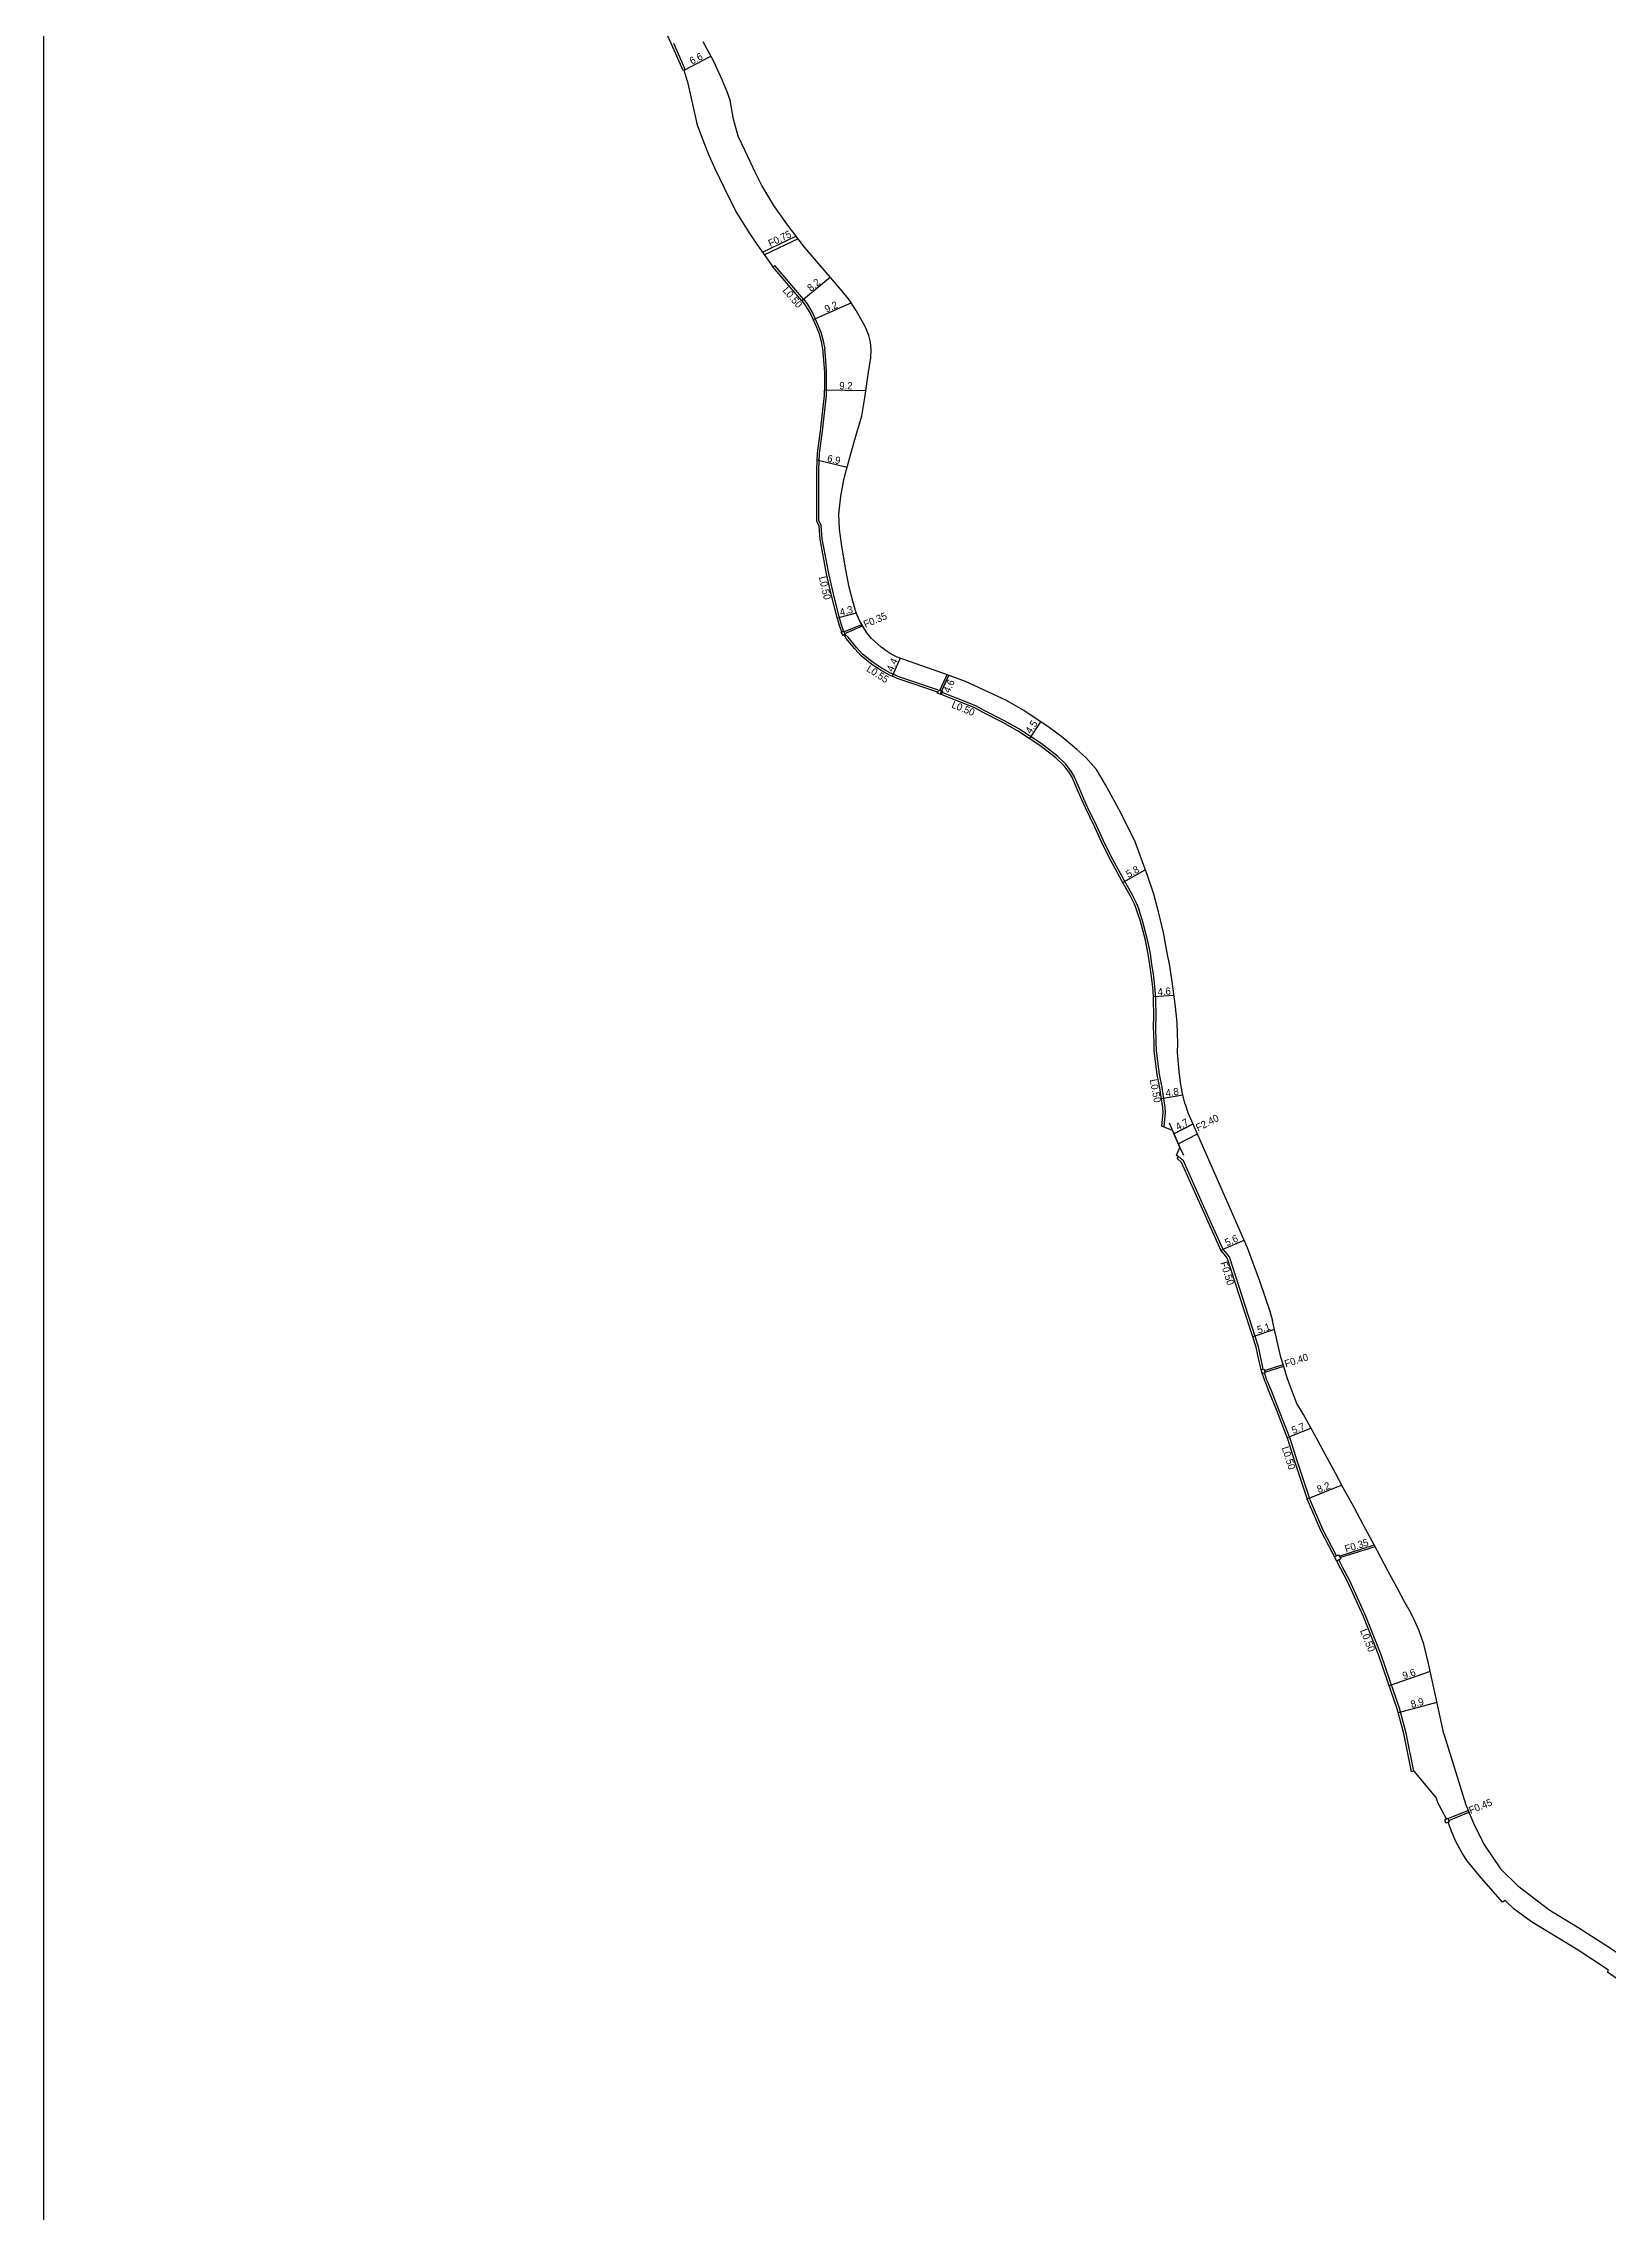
# Model space of a CAD drawing. Header units: metres. Extents: x -24000 to -20000, y -96000 to -93000.
# Drawn here: x -22400 to -22054.3, y -94124.4 to -93645.5 of the extents above; entities that cross this region are included whole.
import ezdxf

# ---------------------------------------------------------------- set-up
doc = ezdxf.new("R2010")
doc.units = ezdxf.units.M
doc.header["$LTSCALE"] = 2.5
for name, color, linetype in [('側溝・桝', 7, 'Continuous'), ('図郭', 7, 'Continuous'), ('幅員', 7, 'Continuous'), ('歩道・分離帯・安全施設', 7, 'Continuous'), ('道路', 7, 'Continuous')]:
    doc.layers.add(name, color=color, linetype=linetype)
doc.styles.get("Standard").update_dxf_attribs({"font": ''})
doc.styles.get('Standard').set_extended_font_data('@MS PGothic')

msp = doc.modelspace()

# ---------------------------------------------------------------- linework, layer by layer
at = {"layer": '側溝・桝'}
for points in [[(-22258.47, -93651.38), (-22258.28, -93651.36), (-22258.45, -93650.86), (-22260.8, -93645.5)], [(-22232.16, -93701.99), (-22238.48, -93694.55), (-22238.87, -93694.87)], [(-22232.16, -93701.99), (-22231.34, -93702.99), (-22230.08, -93705.11), (-22229.1, -93707.3), (-22228.32, -93709.25), (-22227.77, -93711.18), (-22227.42, -93712.9)], [(-22223.33, -93775.18), (-22223.75, -93773.89), (-22224.24, -93772.09), (-22225.51, -93766.99), (-22226.54, -93762.5), (-22227.99, -93754.87), (-22228.21, -93751.95), (-22228.79, -93750.85), (-22228.79, -93746.05), (-22228.77, -93739.6), (-22228.62, -93735.98), (-22227.95, -93731.09), (-22227.09, -93723.25), (-22227.04, -93720.83), (-22227.04, -93718.09), (-22227.2, -93715.48), (-22227.42, -93712.9)], [(-22202.3, -93788.3), (-22210.85, -93785.4), (-22213.11, -93784.43), (-22214.97, -93783.37), (-22216.78, -93782.2), (-22219.1, -93780.31), (-22220.47, -93778.85), (-22222.31, -93776.6), (-22222.92, -93776)], [(-22184.59, -93796.83), (-22187.89, -93795), (-22192.36, -93792.71), (-22194.12, -93791.76), (-22201.54, -93788.77)], [(-22173.26, -93805.92), (-22174.18, -93804.63), (-22176.08, -93802.82), (-22179.64, -93800.08), (-22184.59, -93796.83)], [(-22173.26, -93805.92), (-22172.38, -93807.39), (-22171.3, -93809.9), (-22170.29, -93812.2), (-22169.48, -93814.01), (-22167.44, -93818.25), (-22165.66, -93822.15), (-22163.93, -93825.62), (-22161.39, -93830.19)], [(-22161.39, -93830.19), (-22159.66, -93833.32), (-22158.68, -93835.25), (-22158.11, -93836.64)], [(-22155.19, -93848.82), (-22155.55, -93846.45), (-22156.15, -93843.39), (-22157.32, -93838.9), (-22158.11, -93836.64)], [(-22152.58, -93878.45), (-22152.96, -93875.99), (-22153.53, -93873.03), (-22154.18, -93867.89), (-22154.24, -93866.06), (-22154.36, -93862.56), (-22154.27, -93860.44), (-22154.33, -93856.29), (-22154.46, -93854.42), (-22154.86, -93850.93), (-22155.19, -93848.82)], [(-22152.49, -93884.72), (-22152.23, -93881.55), (-22152.27, -93880.38), (-22152.58, -93878.45)], [(-22131.69, -93933.24), (-22138.1, -93913.4), (-22139.52, -93911.65), (-22142.9, -93904.14), (-22148.23, -93892.23), (-22148.95, -93891.61), (-22149.35, -93891.31)], [(-22130.63, -93938.18), (-22131.32, -93934.97), (-22131.69, -93933.24)], [(-22129.75, -93940.84), (-22130.36, -93939.02)], [(-22129.75, -93940.84), (-22128.89, -93942.92), (-22127.25, -93947.09), (-22124.78, -93953.39), (-22123.13, -93958.56), (-22120.42, -93966.73)], [(-22114.42, -93979.42), (-22117.48, -93973.57), (-22120.42, -93966.73)], [(-22108.05, -93992.59), (-22111.56, -93984.81), (-22113.06, -93982.03), (-22113.96, -93980.3)], [(-22097.4, -94026.94), (-22099.08, -94018.53), (-22100.56, -94013.02), (-22102.62, -94007.06), (-22104.61, -94001.27), (-22108.05, -93992.59)]]:
    msp.add_lwpolyline(points, dxfattribs=at)
at = {"layer": '側溝・桝', "ltscale": 0.5, "flags": 128}
for points in [[(-22241.18, -93691.57), (-22233.8, -93688.02)], [(-22233.32, -93688.65), (-22240.74, -93692.19)], [(-22223.2, -93775.44), (-22219.27, -93773.79)], [(-22223.05, -93775.74), (-22219.09, -93774.11)], [(-22202.07, -93788.36), (-22200.44, -93784.84)], [(-22201.67, -93788.49), (-22200.06, -93784.98)], [(-22150.33, -93886.23), (-22146.12, -93884.05)], [(-22149.37, -93888.44), (-22145.17, -93886.2)], [(-22130.37, -93938.51), (-22126.2, -93937.17)], [(-22130.24, -93938.87), (-22126.09, -93937.53)], [(-22113.86, -93979.45), (-22106.12, -93976.99)], [(-22113.69, -93979.75), (-22105.93, -93977.35)], [(-22089.82, -94037.4), (-22085.38, -94035.61)], [(-22089.66, -94037.8), (-22085.21, -94036.02)]]:
    msp.add_lwpolyline(points, dxfattribs=at)
for points in [[(-22223.18, -93776.1), (-22223.39, -93776.21), (-22223.81, -93775.45), (-22223.69, -93775.38), (-22223.33, -93775.18), (-22222.92, -93776)], [(-22201.73, -93789.24), (-22202.63, -93788.97), (-22202.51, -93788.76), (-22202.29, -93788.28), (-22201.46, -93788.56)], [(-22130.83, -93939.19), (-22131.1, -93938.37), (-22130.51, -93938.12), (-22130.2, -93938.96)], [(-22114.38, -93980.57), (-22114.86, -93979.65), (-22114, -93979.2), (-22113.52, -93980.03)], [(-22089.75, -94038.23), (-22090.28, -94038.42), (-22090.55, -94037.65), (-22090.17, -94037.46), (-22089.85, -94037.31), (-22089.53, -94038.12)]]:
    msp.add_lwpolyline(points, close=True, dxfattribs=at)
at = {"layer": '図郭'}
msp.add_lwpolyline([(-22400, -94200), (-21600, -94200), (-21600, -93600), (-22400, -93600)], close=True, dxfattribs=at)
at = {"layer": '幅員', "flags": 128}
for points in [[(-22258.47, -93651.38), (-22252.61, -93648.3)], [(-22226.2, -93697.13), (-22232.54, -93702.32)], [(-22221.56, -93702.79), (-22229.98, -93706.56)], [(-22218.39, -93722.22), (-22227.56, -93722.02)], [(-22222.51, -93739.11), (-22229.18, -93737.52)], [(-22220.49, -93771.25), (-22224.68, -93772.38)], [(-22210.8, -93781.22), (-22212.53, -93785.22)], [(-22200.06, -93784.98), (-22201.98, -93789.16)], [(-22179.81, -93795.25), (-22182.26, -93798.96)], [(-22156.61, -93827.96), (-22161.65, -93830.75)], [(-22150.31, -93855.68), (-22154.85, -93856.01)], [(-22148.36, -93877.72), (-22153.08, -93878.48)], [(-22146.12, -93884.05), (-22150.33, -93886.23)], [(-22139.95, -93911.91), (-22134.86, -93909.68)], [(-22128.11, -93929.47), (-22132.93, -93931.02)], [(-22120.05, -93951.25), (-22125.35, -93953.32)], [(-22113.26, -93963.8), (-22120.89, -93966.88)], [(-22093.76, -94004.96), (-22102.8, -94008.07)], [(-22092.25, -94011.78), (-22100.8, -94014.08)]]:
    msp.add_lwpolyline(points, dxfattribs=at)
at = {"layer": '歩道・分離帯・安全施設', "ltscale": 0.5, "flags": 128}
msp.add_lwpolyline([(-22151.4, -93883.78), (-22150.64, -93885.53), (-22149.03, -93889.23), (-22148.24, -93890.92)], dxfattribs=at)
at = {"layer": '道路'}
for points in [[(-22261.26, -93645.7), (-22262.62, -93642.78), (-22264, -93639.33), (-22266.11, -93634.66), (-22267.58, -93631.58)], [(-22257.86, -93653.65), (-22258.47, -93651.38), (-22258.73, -93651.46), (-22261.26, -93645.7)], [(-22147.87, -93879.67), (-22148.43, -93877.43), (-22148.92, -93874.91), (-22149.21, -93872.5), (-22149.54, -93868.26), (-22149.48, -93866.26), (-22149.54, -93864.05), (-22149.66, -93861.63), (-22149.99, -93858.19), (-22150.56, -93853.74), (-22151.25, -93849.14), (-22151.8, -93846.24), (-22152.65, -93841.77), (-22153.74, -93837.25), (-22154.81, -93833.32), (-22156.15, -93829.17), (-22158.93, -93821.78), (-22162.04, -93815.39), (-22165.49, -93809.04), (-22167.46, -93805.79), (-22169.76, -93803.15), (-22171.8, -93801.36), (-22175.08, -93798.56), (-22177.87, -93796.55), (-22183.48, -93792.78), (-22187.28, -93790.57), (-22196.37, -93786.37), (-22200.53, -93784.81), (-22211.45, -93780.99), (-22212.81, -93780.3), (-22213.68, -93779.73), (-22215.02, -93778.78), (-22217.11, -93776.85), (-22218.16, -93775.61), (-22219.07, -93774.16), (-22219.75, -93772.91), (-22220.52, -93771.18), (-22221.26, -93768.63), (-22222.03, -93765.51), (-22222.9, -93761.32), (-22223.77, -93755.99), (-22224.2, -93752.76), (-22224.33, -93749.4), (-22223.88, -93745.43), (-22223.2, -93741.85), (-22222.64, -93739.58), (-22220.92, -93733.49), (-22219.23, -93727.7), (-22218.61, -93723.73), (-22217.78, -93718.1), (-22217.31, -93714.94), (-22217.2, -93713.11), (-22217.38, -93711.43), (-22217.69, -93709.99), (-22218.44, -93708.15), (-22220.48, -93704.46), (-22222.17, -93701.86), (-22223.51, -93700.27), (-22231.89, -93690.51), (-22235.68, -93685.58), (-22238.66, -93681.28), (-22241.37, -93676.83), (-22242.78, -93673.95), (-22245.05, -93669.19), (-22246.54, -93665.98), (-22247.59, -93662.2), (-22248.36, -93658.05), (-22248.97, -93656.16), (-22250.09, -93653.51), (-22251.98, -93649.51), (-22254.29, -93645.12)], [(-22257.86, -93653.65), (-22255.67, -93663.2)], [(-22244.25, -93687.1), (-22247.15, -93682.36), (-22249.62, -93677.49), (-22251.64, -93673.16), (-22253.07, -93670.06), (-22254.65, -93665.89), (-22255.67, -93663.2)], [(-22238.87, -93694.87), (-22239.38, -93694.09), (-22242.63, -93689.55), (-22244.25, -93687.1)], [(-22232.54, -93702.32), (-22238.87, -93694.87)], [(-22232.54, -93702.32), (-22231.75, -93703.28), (-22230.53, -93705.34), (-22229.56, -93707.5), (-22228.79, -93709.41), (-22228.26, -93711.3), (-22227.92, -93712.94)], [(-22227.92, -93712.94), (-22227.69, -93715.51), (-22227.54, -93718.11), (-22227.54, -93720.83), (-22227.59, -93723.22), (-22228.44, -93731.03), (-22229.12, -93735.94), (-22229.27, -93739.59), (-22229.29, -93746.05), (-22229.29, -93750.97), (-22228.7, -93752.09)], [(-22202.51, -93788.76), (-22211.03, -93785.87), (-22213.33, -93784.88), (-22215.23, -93783.8), (-22217.08, -93782.61), (-22219.44, -93780.67), (-22220.84, -93779.19), (-22222.72, -93776.88), (-22223.18, -93776.1), (-22223.39, -93776.21), (-22223.81, -93775.45), (-22223.69, -93775.38), (-22224.22, -93774.04), (-22224.72, -93772.22), (-22226, -93767.11), (-22227.03, -93762.6), (-22228.48, -93754.94), (-22228.7, -93752.09)], [(-22202.51, -93788.76), (-22202.63, -93788.97)], [(-22184.86, -93797.24), (-22188.13, -93795.44), (-22192.59, -93793.15), (-22194.34, -93792.21), (-22201.73, -93789.24), (-22202.63, -93788.97)], [(-22173.69, -93806.17), (-22174.56, -93804.96), (-22176.41, -93803.2), (-22179.93, -93800.49), (-22184.86, -93797.24)], [(-22173.69, -93806.17), (-22172.83, -93807.61), (-22171.76, -93810.09), (-22170.75, -93812.4), (-22169.93, -93814.22), (-22167.89, -93818.47), (-22166.12, -93822.36), (-22164.37, -93825.85), (-22161.83, -93830.43)], [(-22161.83, -93830.43), (-22160.1, -93833.56), (-22159.13, -93835.46), (-22158.58, -93836.8)], [(-22155.69, -93848.89), (-22156.04, -93846.54), (-22156.63, -93843.5), (-22157.79, -93839.04), (-22158.58, -93836.8)], [(-22153.07, -93878.53), (-22153.45, -93876.07), (-22154.02, -93873.11), (-22154.68, -93867.93), (-22154.74, -93866.08), (-22154.86, -93862.55), (-22154.77, -93860.43), (-22154.83, -93856.31), (-22154.96, -93854.47), (-22155.35, -93850.99), (-22155.69, -93848.89)], [(-22132.18, -93933.35), (-22138.55, -93913.64), (-22139.95, -93911.91), (-22143.36, -93904.34), (-22148.65, -93892.54), (-22149.65, -93891.67), (-22149.35, -93891.31), (-22149.8, -93890.92), (-22149.03, -93889.23), (-22150.64, -93885.53), (-22152.98, -93884.51), (-22152.73, -93881.54), (-22152.77, -93880.43), (-22153.07, -93878.53)], [(-22147.87, -93879.67), (-22147.24, -93881.49), (-22134.15, -93911.31), (-22131.41, -93918.7), (-22129.2, -93925.37), (-22128.57, -93927.5)], [(-22090.71, -94018.71), (-22091.55, -94014.95), (-22094.15, -94003.17), (-22095.15, -93998.94), (-22096.18, -93995.99), (-22097.1, -93993.97), (-22098.13, -93991.81), (-22099.5, -93989.41), (-22101.04, -93986.45), (-22103.08, -93982.73), (-22106.12, -93976.99), (-22108.42, -93972.76), (-22110.65, -93968.62), (-22112.95, -93964.38), (-22114.68, -93961.12), (-22116.84, -93957.14), (-22118.52, -93954.07), (-22120.53, -93950.36), (-22121.71, -93948.19), (-22123.18, -93945.74), (-22124.16, -93943.3), (-22125.25, -93940.33), (-22126.2, -93937.17), (-22126.72, -93935.55), (-22128.57, -93927.5)], [(-22130.22, -93941), (-22131.1, -93938.37), (-22131.81, -93935.08), (-22132.18, -93933.35)], [(-22130.22, -93941), (-22129.36, -93943.1), (-22127.72, -93947.27), (-22125.26, -93953.55), (-22123.61, -93958.72), (-22120.89, -93966.88)], [(-22108.51, -93992.8), (-22112.01, -93985.04), (-22113.5, -93982.26), (-22117.93, -93973.78), (-22120.89, -93966.88)], [(-22097.88, -94027.06), (-22099.57, -94018.64), (-22101.04, -94013.17), (-22103.09, -94007.22), (-22105.08, -94001.44), (-22108.51, -93992.8)]]:
    msp.add_lwpolyline(points, dxfattribs=at)
at = {"layer": '道路', "ltscale": 0.5, "flags": 128}
msp.add_lwpolyline([(-22090.71, -94018.71), (-22085.91, -94034.4), (-22084.16, -94038.45), (-22081.89, -94043.07), (-22078.23, -94048.53), (-22074.5, -94052.15), (-22067.54, -94057.49), (-22066.74, -94058.02), (-22060.95, -94061.5), (-22055.22, -94065.19), (-22040.94, -94074.66)], dxfattribs=at)
at = {"layer": '道路', "ltscale": 0.5}
for points in [[(-22054.63, -94071.33), (-22054.36, -94070.87), (-22061.09, -94066.47), (-22067.64, -94062.52), (-22071.35, -94060.21), (-22075.19, -94057.38), (-22077.19, -94055.51), (-22077.76, -94055.9), (-22082.84, -94050.02), (-22085.55, -94046.73), (-22086.69, -94045.02), (-22088.14, -94042.31), (-22089.06, -94040.16), (-22089.75, -94038.23), (-22090.28, -94038.42), (-22090.55, -94037.65), (-22090.17, -94037.46), (-22091.69, -94034.62), (-22091.97, -94034.06), (-22092.42, -94032.78), (-22097.32, -94026.92), (-22097.88, -94027.06)], [(-22047.3, -94076.39), (-22054.63, -94071.33)]]:
    msp.add_lwpolyline(points, dxfattribs=at)

# ---------------------------------------------------------------- texts
at = {"layer": '側溝・桝'}
for s, rotation, p in [('F0.75', 25.7122, (-22239.46, -93690.47)), ('L0.50', 310.3385, (-22236.86, -93700.09)), ('L0.50', 282.9027, (-22228.76, -93763.34)), ('F0.35', 22.6869, (-22218.48, -93774.56)), ('L0.55', 327.1484, (-22218.39, -93783.96)), ('L0.50', 338.0991, (-22199.59, -93792.09)), ('L0.50', 280.8687, (-22155.68, -93874.31)), ('F2.40', 27.3972, (-22145, -93885.72)), ('F0.50', 287.9142, (-22140.14, -93914.72)), ('F0.40', 17.8965, (-22125.62, -93937.83)), ('L0.50', 287.7304, (-22126.56, -93955.54)), ('F0.35', 17.5808, (-22112.32, -93978.7)), ('L0.50', 291.6371, (-22109.26, -93995.92)), ('F0.45', 22.0097, (-22084.83, -94036.42))]:
    msp.add_text(s, height=1.6, rotation=rotation, dxfattribs=at).set_placement(p)
at = {"layer": '幅員'}
for s, rotation, p in [('6.6', 27.7728, (-22256.78, -93650.21)), ('8.2', 39.3058, (-22230.52, -93700.35)), ('9.2', 24.1346, (-22227.04, -93704.97)), ('9.2', 358.7534, (-22224.25, -93721.84)), ('6.9', 346.5436, (-22227.03, -93737.78)), ('4.3', 15.225, (-22223.9, -93771.92)), ('4.4', 66.6419, (-22212.42, -93784.34)), ('4.6', 65.3624, (-22199.9, -93789.05)), ('4.5', 56.6566, (-22181.96, -93798.05)), ('5.8', 28.8874, (-22160.38, -93829.76)), ('4.6', 4.1439, (-22153.89, -93855.69)), ('4.8', 9.0943, (-22152.05, -93878.06)), ('4.7', 27.3972, (-22149.48, -93885.51)), ('5.6', 23.7047, (-22138.67, -93911.08)), ('5.1', 17.9142, (-22131.67, -93930.35)), ('5.7', 21.4008, (-22123.97, -93952.51)), ('8.2', 21.9562, (-22118.36, -93965.59)), ('9.6', 19.0164, (-22099.56, -94006.69)), ('8.9', 15.054, (-22097.83, -94013.02))]:
    msp.add_text(s, height=1.6, rotation=rotation, dxfattribs=at).set_placement(p)

doc.saveas('drawing.dxf')
